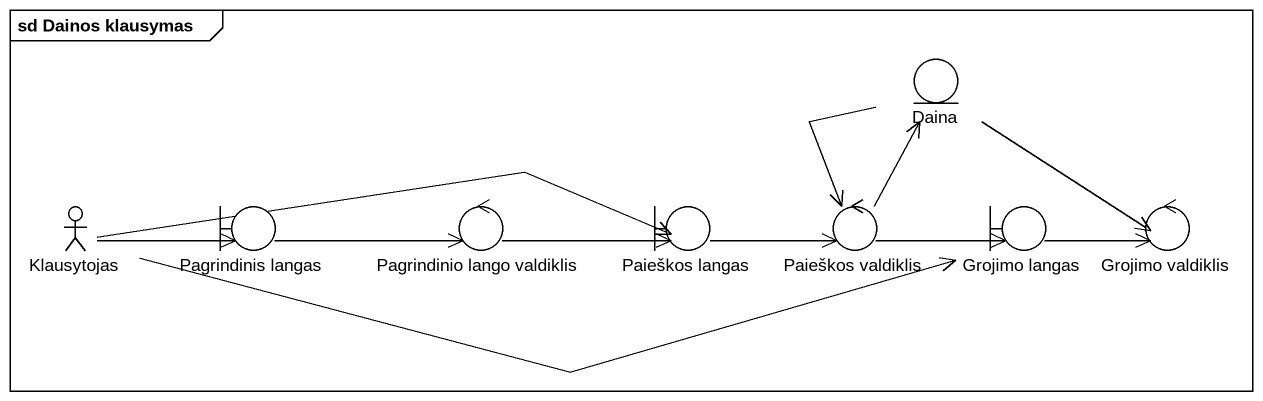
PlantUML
@startuml
mainframe sd Dainos klausymas
entity Daina
actor Klausytojas
boundary "Pagrindinis langas" as Pagrindinis_langas
control "Pagrindinio lango valdiklis" as Pagrindinio_lango_valdiklis
boundary "Paieškos langas" as Paieškos_langas
control "Paieškos valdiklis" as Paieškos_valdiklis
boundary "Grojimo langas" as Grojimo_langas
control "Grojimo valdiklis" as Grojimo_valdiklis
Daina --> Paieškos_valdiklis
Daina --> Grojimo_valdiklis
Klausytojas -right-> Pagrindinis_langas
Klausytojas -right-> Paieškos_langas
Klausytojas -right-> Grojimo_langas
Pagrindinis_langas -right-> Pagrindinio_lango_valdiklis
Pagrindinio_lango_valdiklis -right-> Paieškos_langas
Paieškos_langas -right-> Paieškos_valdiklis
Paieškos_valdiklis -up-> Daina
Paieškos_valdiklis -right-> Grojimo_langas
Grojimo_langas -right-> Grojimo_valdiklis
@enduml
